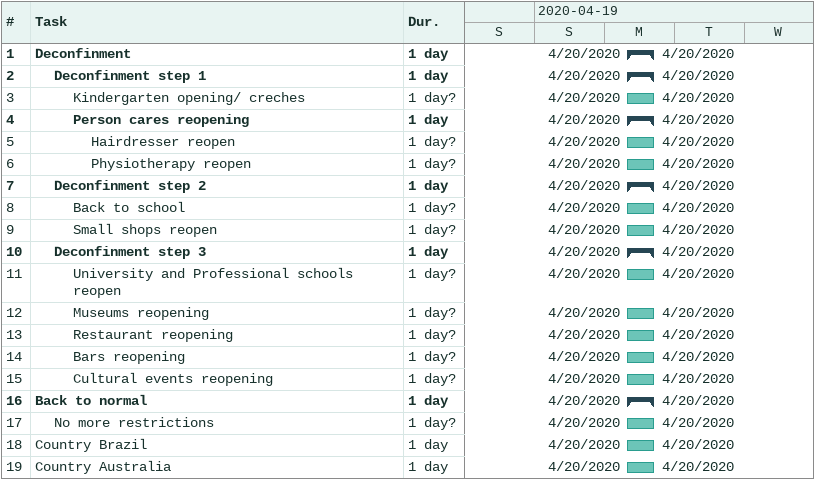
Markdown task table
| ID | Level | Task | Duration | Start | Finish |
|---|---|---|---|---|---|
| 1 | 1 | **Deconfinment** | 1d | 2020-04-20 | 2020-04-20 |
| 2 | 2 | **Deconfinment step 1** | 1d | 2020-04-20 | 2020-04-20 |
| 3 | 3 | Kindergarten opening/ creches | 1d? | 2020-04-20 | 2020-04-20 |
| 4 | 3 | **Person cares reopening** | 1d | 2020-04-20 | 2020-04-20 |
| 5 | 4 | Hairdresser reopen | 1d? | 2020-04-20 | 2020-04-20 |
| 6 | 4 | Physiotherapy reopen | 1d? | 2020-04-20 | 2020-04-20 |
| 7 | 2 | **Deconfinment step 2** | 1d | 2020-04-20 | 2020-04-20 |
| 8 | 3 | Back to school | 1d? | 2020-04-20 | 2020-04-20 |
| 9 | 3 | Small shops reopen | 1d? | 2020-04-20 | 2020-04-20 |
| 10 | 2 | **Deconfinment step 3** | 1d | 2020-04-20 | 2020-04-20 |
| 11 | 3 | University and Professional schools reopen | 1d? | 2020-04-20 | 2020-04-20 |
| 12 | 3 | Museums reopening | 1d? | 2020-04-20 | 2020-04-20 |
| 13 | 3 | Restaurant reopening | 1d? | 2020-04-20 | 2020-04-20 |
| 14 | 3 | Bars reopening | 1d? | 2020-04-20 | 2020-04-20 |
| 15 | 3 | Cultural events reopening | 1d? | 2020-04-20 | 2020-04-20 |
| 16 | 1 | **Back to normal** | 1d | 2020-04-20 | 2020-04-20 |
| 17 | 2 | No more restrictions | 1d? | 2020-04-20 | 2020-04-20 |
| 18 | 1 | Country Brazil | 1d | 2020-04-20 | 2020-04-20 |
| 19 | 1 | Country Australia | 1d | 2020-04-20 | 2020-04-20 |
